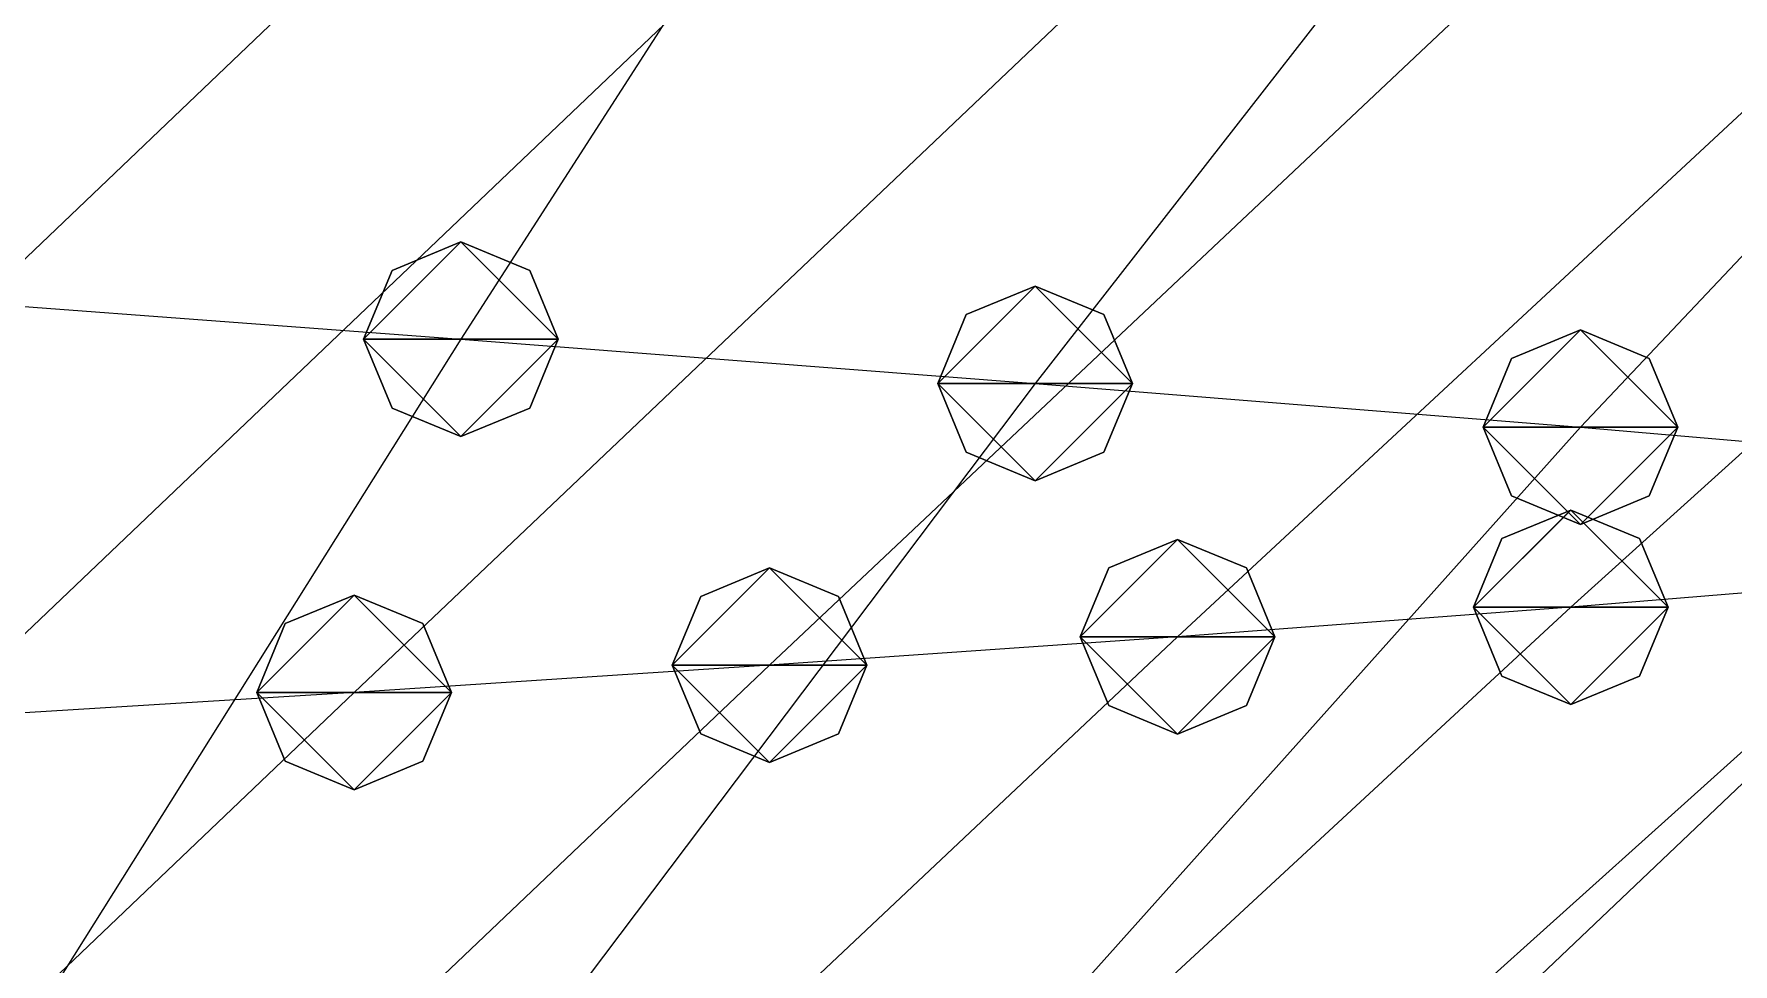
# Model space of a CAD drawing. Header units: metres. Extents: x -59 to 99, y -54 to 55.
# Drawn here: x 56.55 to 74.01, y 33.57 to 43.13 of the extents above; entities that cross this region are included whole.
import ezdxf

# ---------------------------------------------------------------- set-up
doc = ezdxf.new("R2010")
doc.units = ezdxf.units.M

msp = doc.modelspace()

# ---------------------------------------------------------------- linework, layer by layer
for p, q in [((68.15873, 51.21762, -189.20294), (60.93902, 39.989273, -187.93372)), ((75.5874, 50.75109, -182.52483), (66.83826, 39.535625, -181.4418)), ((83.016075, 50.284565, -175.84671), (72.441986, 39.086006, -175.0054)), ((84.61853, 48.32646, -147.81747), (72.342445, 37.234524, -148.49509)), ((80.20024, 47.984783, -142.92648), (68.30258, 36.932037, -144.16034)), ((75.781944, 47.6431, -138.03548), (64.11095, 36.640026, -139.9807)), ((71.36365, 47.30142, -133.14447), (59.841995, 36.359894, -135.9742)), ((66.94535, 46.959736, -128.25346), (55.54724, 36.09524, -132.18954)), ((62.527058, 46.618057, -123.36246), (51.27202, 35.85338, -128.7312)), ((60.93902, 40.989273, -187.93355), (60.23191, 40.69638, -187.9336)), ((60.93902, 40.989273, -187.93355), (60.23191, 40.69638, -187.9336)), ((60.93902, 40.989273, -187.93355), (60.23191, 40.69638, -187.9336)), ((60.93902, 40.989273, -187.93355), (60.23191, 40.69638, -187.9336)), ((61.646126, 40.69638, -187.9336), (60.93902, 40.989273, -187.93355)), ((61.646126, 40.69638, -187.9336), (60.93902, 40.989273, -187.93355)), ((61.646126, 40.69638, -187.9336), (60.93902, 40.989273, -187.93355)), ((61.646126, 40.69638, -187.9336), (60.93902, 40.989273, -187.93355)), ((60.23191, 40.69638, -187.9336), (59.93902, 39.989273, -187.93372)), ((60.23191, 40.69638, -187.9336), (59.93902, 39.989273, -187.93372)), ((60.23191, 40.69638, -187.9336), (59.93902, 39.989273, -187.93372)), ((60.23191, 40.69638, -187.9336), (59.93902, 39.989273, -187.93372)), ((61.93902, 39.989273, -187.93372), (61.646126, 40.69638, -187.9336)), ((61.93902, 39.989273, -187.93372), (61.646126, 40.69638, -187.9336)), ((61.93902, 39.989273, -187.93372), (61.646126, 40.69638, -187.9336)), ((61.93902, 39.989273, -187.93372), (61.646126, 40.69638, -187.9336)), ((66.83826, 40.535625, -181.44164), (66.13115, 40.242733, -181.44168)), ((66.83826, 40.535625, -181.44164), (66.13115, 40.242733, -181.44168)), ((66.83826, 40.535625, -181.44164), (66.13115, 40.242733, -181.44168)), ((66.83826, 40.535625, -181.44164), (66.13115, 40.242733, -181.44168)), ((67.545364, 40.242733, -181.44168), (66.83826, 40.535625, -181.44164)), ((67.545364, 40.242733, -181.44168), (66.83826, 40.535625, -181.44164)), ((67.545364, 40.242733, -181.44168), (66.83826, 40.535625, -181.44164)), ((67.545364, 40.242733, -181.44168), (66.83826, 40.535625, -181.44164)), ((54.86817, 40.44233, -194.41864), (60.93902, 39.989273, -187.93372)), ((66.13115, 40.242733, -181.44168), (65.83826, 39.535625, -181.4418)), ((66.13115, 40.242733, -181.44168), (65.83826, 39.535625, -181.4418)), ((66.13115, 40.242733, -181.44168), (65.83826, 39.535625, -181.4418)), ((66.13115, 40.242733, -181.44168), (65.83826, 39.535625, -181.4418)), ((67.83826, 39.535625, -181.4418), (67.545364, 40.242733, -181.44168)), ((67.83826, 39.535625, -181.4418), (67.545364, 40.242733, -181.44168)), ((67.83826, 39.535625, -181.4418), (67.545364, 40.242733, -181.44168)), ((67.83826, 39.535625, -181.4418), (67.545364, 40.242733, -181.44168)), ((60.93902, 39.989273, -187.93372), (53.890717, 28.761698, -186.67146)), ((59.93902, 39.989273, -187.93372), (60.23191, 39.282166, -187.93384)), ((59.93902, 39.989273, -187.93372), (60.23191, 39.282166, -187.93384)), ((59.93902, 39.989273, -187.93372), (60.23191, 39.282166, -187.93384)), ((59.93902, 39.989273, -187.93372), (60.23191, 39.282166, -187.93384)), ((60.93902, 39.989273, -187.93372), (66.83826, 39.535625, -181.4418)), ((61.646126, 39.282166, -187.93384), (61.93902, 39.989273, -187.93372)), ((61.646126, 39.282166, -187.93384), (61.93902, 39.989273, -187.93372)), ((61.646126, 39.282166, -187.93384), (61.93902, 39.989273, -187.93372)), ((61.646126, 39.282166, -187.93384), (61.93902, 39.989273, -187.93372)), ((72.441986, 40.086006, -175.00523), (71.73488, 39.793114, -175.00528)), ((72.441986, 40.086006, -175.00523), (71.73488, 39.793114, -175.00528)), ((72.441986, 40.086006, -175.00523), (71.73488, 39.793114, -175.00528)), ((72.441986, 40.086006, -175.00523), (71.73488, 39.793114, -175.00528)), ((73.14909, 39.793114, -175.00528), (72.441986, 40.086006, -175.00523)), ((73.14909, 39.793114, -175.00528), (72.441986, 40.086006, -175.00523)), ((73.14909, 39.793114, -175.00528), (72.441986, 40.086006, -175.00523)), ((73.14909, 39.793114, -175.00528), (72.441986, 40.086006, -175.00523)), ((71.73488, 39.793114, -175.00528), (71.441986, 39.086006, -175.0054)), ((71.73488, 39.793114, -175.00528), (71.441986, 39.086006, -175.0054)), ((71.73488, 39.793114, -175.00528), (71.441986, 39.086006, -175.0054)), ((71.73488, 39.793114, -175.00528), (71.441986, 39.086006, -175.0054)), ((73.441986, 39.086006, -175.0054), (73.14909, 39.793114, -175.00528)), ((73.441986, 39.086006, -175.0054), (73.14909, 39.793114, -175.00528)), ((73.441986, 39.086006, -175.0054), (73.14909, 39.793114, -175.00528)), ((73.441986, 39.086006, -175.0054), (73.14909, 39.793114, -175.00528)), ((66.83826, 39.535625, -181.4418), (58.38428, 28.316704, -180.30368)), ((65.83826, 39.535625, -181.4418), (66.13115, 38.828518, -181.44193)), ((65.83826, 39.535625, -181.4418), (66.13115, 38.828518, -181.44193)), ((65.83826, 39.535625, -181.4418), (66.13115, 38.828518, -181.44193)), ((65.83826, 39.535625, -181.4418), (66.13115, 38.828518, -181.44193)), ((66.83826, 39.535625, -181.4418), (72.441986, 39.086006, -175.0054)), ((67.545364, 38.828518, -181.44193), (67.83826, 39.535625, -181.4418)), ((67.545364, 38.828518, -181.44193), (67.83826, 39.535625, -181.4418)), ((67.545364, 38.828518, -181.44193), (67.83826, 39.535625, -181.4418)), ((67.545364, 38.828518, -181.44193), (67.83826, 39.535625, -181.4418)), ((60.23191, 39.282166, -187.93384), (60.93902, 38.989273, -187.93388)), ((60.23191, 39.282166, -187.93384), (60.93902, 38.989273, -187.93388)), ((60.23191, 39.282166, -187.93384), (60.93902, 38.989273, -187.93388)), ((60.23191, 39.282166, -187.93384), (60.93902, 38.989273, -187.93388)), ((60.93902, 38.989273, -187.93388), (61.646126, 39.282166, -187.93384)), ((60.93902, 38.989273, -187.93388), (61.646126, 39.282166, -187.93384)), ((60.93902, 38.989273, -187.93388), (61.646126, 39.282166, -187.93384)), ((60.93902, 38.989273, -187.93388), (61.646126, 39.282166, -187.93384)), ((72.441986, 39.086006, -175.0054), (62.417786, 27.878899, -174.03532)), ((71.441986, 39.086006, -175.0054), (71.73488, 38.3789, -175.00552)), ((71.441986, 39.086006, -175.0054), (71.73488, 38.3789, -175.00552)), ((71.441986, 39.086006, -175.0054), (71.73488, 38.3789, -175.00552)), ((71.441986, 39.086006, -175.0054), (71.73488, 38.3789, -175.00552)), ((72.441986, 39.086006, -175.0054), (77.49536, 38.645485, -168.69847)), ((73.14909, 38.3789, -175.00552), (73.441986, 39.086006, -175.0054)), ((73.14909, 38.3789, -175.00552), (73.441986, 39.086006, -175.0054)), ((73.14909, 38.3789, -175.00552), (73.441986, 39.086006, -175.0054)), ((73.14909, 38.3789, -175.00552), (73.441986, 39.086006, -175.0054)), ((66.13115, 38.828518, -181.44193), (66.83826, 38.535625, -181.44197)), ((66.13115, 38.828518, -181.44193), (66.83826, 38.535625, -181.44197)), ((66.13115, 38.828518, -181.44193), (66.83826, 38.535625, -181.44197)), ((66.13115, 38.828518, -181.44193), (66.83826, 38.535625, -181.44197)), ((66.83826, 38.535625, -181.44197), (67.545364, 38.828518, -181.44193)), ((66.83826, 38.535625, -181.44197), (67.545364, 38.828518, -181.44193)), ((66.83826, 38.535625, -181.44197), (67.545364, 38.828518, -181.44193)), ((66.83826, 38.535625, -181.44197), (67.545364, 38.828518, -181.44193)), ((77.49536, 38.645485, -168.69847), (65.71949, 27.455807, -167.9771)), ((72.342445, 38.234524, -148.49492), (71.63534, 37.94163, -148.49496)), ((72.342445, 38.234524, -148.49492), (71.63534, 37.94163, -148.49496)), ((72.342445, 38.234524, -148.49492), (71.63534, 37.94163, -148.49496)), ((72.342445, 38.234524, -148.49492), (71.63534, 37.94163, -148.49496)), ((71.73488, 38.3789, -175.00552), (72.441986, 38.086006, -175.00557)), ((71.73488, 38.3789, -175.00552), (72.441986, 38.086006, -175.00557)), ((71.73488, 38.3789, -175.00552), (72.441986, 38.086006, -175.00557)), ((71.73488, 38.3789, -175.00552), (72.441986, 38.086006, -175.00557)), ((73.04955, 37.94163, -148.49496), (72.342445, 38.234524, -148.49492)), ((73.04955, 37.94163, -148.49496), (72.342445, 38.234524, -148.49492)), ((73.04955, 37.94163, -148.49496), (72.342445, 38.234524, -148.49492)), ((73.04955, 37.94163, -148.49496), (72.342445, 38.234524, -148.49492)), ((72.441986, 38.086006, -175.00557), (73.14909, 38.3789, -175.00552)), ((72.441986, 38.086006, -175.00557), (73.14909, 38.3789, -175.00552)), ((72.441986, 38.086006, -175.00557), (73.14909, 38.3789, -175.00552)), ((72.441986, 38.086006, -175.00557), (73.14909, 38.3789, -175.00552)), ((68.30258, 37.932037, -144.16017), (67.595474, 37.639145, -144.16022)), ((68.30258, 37.932037, -144.16017), (67.595474, 37.639145, -144.16022)), ((68.30258, 37.932037, -144.16017), (67.595474, 37.639145, -144.16022)), ((68.30258, 37.932037, -144.16017), (67.595474, 37.639145, -144.16022)), ((69.00969, 37.639145, -144.16022), (68.30258, 37.932037, -144.16017)), ((69.00969, 37.639145, -144.16022), (68.30258, 37.932037, -144.16017)), ((69.00969, 37.639145, -144.16022), (68.30258, 37.932037, -144.16017)), ((69.00969, 37.639145, -144.16022), (68.30258, 37.932037, -144.16017)), ((71.63534, 37.94163, -148.49496), (71.342445, 37.234524, -148.49509)), ((71.63534, 37.94163, -148.49496), (71.342445, 37.234524, -148.49509)), ((71.63534, 37.94163, -148.49496), (71.342445, 37.234524, -148.49509)), ((71.63534, 37.94163, -148.49496), (71.342445, 37.234524, -148.49509)), ((73.342445, 37.234524, -148.49509), (73.04955, 37.94163, -148.49496)), ((73.342445, 37.234524, -148.49509), (73.04955, 37.94163, -148.49496)), ((73.342445, 37.234524, -148.49509), (73.04955, 37.94163, -148.49496)), ((73.342445, 37.234524, -148.49509), (73.04955, 37.94163, -148.49496)), ((64.11095, 37.640026, -139.98053), (63.40384, 37.347134, -139.98058)), ((64.11095, 37.640026, -139.98053), (63.40384, 37.347134, -139.98058)), ((64.11095, 37.640026, -139.98053), (63.40384, 37.347134, -139.98058)), ((64.11095, 37.640026, -139.98053), (63.40384, 37.347134, -139.98058)), ((76.10262, 37.54802, -152.98965), (63.707832, 26.414846, -153.08075)), ((64.818054, 37.347134, -139.98058), (64.11095, 37.640026, -139.98053)), ((64.818054, 37.347134, -139.98058), (64.11095, 37.640026, -139.98053)), ((64.818054, 37.347134, -139.98058), (64.11095, 37.640026, -139.98053)), ((64.818054, 37.347134, -139.98058), (64.11095, 37.640026, -139.98053)), ((67.595474, 37.639145, -144.16022), (67.30258, 36.932037, -144.16034)), ((67.595474, 37.639145, -144.16022), (67.30258, 36.932037, -144.16034)), ((67.595474, 37.639145, -144.16022), (67.30258, 36.932037, -144.16034)), ((67.595474, 37.639145, -144.16022), (67.30258, 36.932037, -144.16034)), ((69.30258, 36.932037, -144.16034), (69.00969, 37.639145, -144.16022)), ((69.30258, 36.932037, -144.16034), (69.00969, 37.639145, -144.16022)), ((69.30258, 36.932037, -144.16034), (69.00969, 37.639145, -144.16022)), ((69.30258, 36.932037, -144.16034), (69.00969, 37.639145, -144.16022)), ((76.10262, 37.54802, -152.98965), (72.342445, 37.234524, -148.49509)), ((59.841995, 37.359894, -135.97403), (59.134888, 37.067, -135.97408)), ((59.841995, 37.359894, -135.97403), (59.134888, 37.067, -135.97408)), ((59.841995, 37.359894, -135.97403), (59.134888, 37.067, -135.97408)), ((59.841995, 37.359894, -135.97403), (59.134888, 37.067, -135.97408)), ((60.549103, 37.067, -135.97408), (59.841995, 37.359894, -135.97403)), ((60.549103, 37.067, -135.97408), (59.841995, 37.359894, -135.97403)), ((60.549103, 37.067, -135.97408), (59.841995, 37.359894, -135.97403)), ((60.549103, 37.067, -135.97408), (59.841995, 37.359894, -135.97403)), ((72.342445, 37.234524, -148.49509), (60.346092, 26.131514, -149.0149)), ((63.40384, 37.347134, -139.98058), (63.110947, 36.640026, -139.9807)), ((63.40384, 37.347134, -139.98058), (63.110947, 36.640026, -139.9807)), ((63.40384, 37.347134, -139.98058), (63.110947, 36.640026, -139.9807)), ((63.40384, 37.347134, -139.98058), (63.110947, 36.640026, -139.9807)), ((65.11095, 36.640026, -139.9807), (64.818054, 37.347134, -139.98058)), ((65.11095, 36.640026, -139.9807), (64.818054, 37.347134, -139.98058)), ((65.11095, 36.640026, -139.9807), (64.818054, 37.347134, -139.98058)), ((65.11095, 36.640026, -139.9807), (64.818054, 37.347134, -139.98058)), ((72.342445, 37.234524, -148.49509), (68.30258, 36.932037, -144.16034)), ((71.342445, 37.234524, -148.49509), (71.63534, 36.527416, -148.49521)), ((71.342445, 37.234524, -148.49509), (71.63534, 36.527416, -148.49521)), ((71.342445, 37.234524, -148.49509), (71.63534, 36.527416, -148.49521)), ((71.342445, 37.234524, -148.49509), (71.63534, 36.527416, -148.49521)), ((73.04955, 36.527416, -148.49521), (73.342445, 37.234524, -148.49509)), ((73.04955, 36.527416, -148.49521), (73.342445, 37.234524, -148.49509)), ((73.04955, 36.527416, -148.49521), (73.342445, 37.234524, -148.49509)), ((73.04955, 36.527416, -148.49521), (73.342445, 37.234524, -148.49509)), ((59.134888, 37.067, -135.97408), (58.841995, 36.359894, -135.9742)), ((59.134888, 37.067, -135.97408), (58.841995, 36.359894, -135.9742)), ((59.134888, 37.067, -135.97408), (58.841995, 36.359894, -135.9742)), ((59.134888, 37.067, -135.97408), (58.841995, 36.359894, -135.9742)), ((60.841995, 36.359894, -135.9742), (60.549103, 37.067, -135.97408)), ((60.841995, 36.359894, -135.9742), (60.549103, 37.067, -135.97408)), ((60.841995, 36.359894, -135.9742), (60.549103, 37.067, -135.97408)), ((60.841995, 36.359894, -135.9742), (60.549103, 37.067, -135.97408)), ((68.30258, 36.932037, -144.16034), (56.55719, 25.868269, -145.24124)), ((68.30258, 36.932037, -144.16034), (64.11095, 36.640026, -139.9807)), ((67.30258, 36.932037, -144.16034), (67.595474, 36.22493, -144.16046)), ((67.30258, 36.932037, -144.16034), (67.595474, 36.22493, -144.16046)), ((67.30258, 36.932037, -144.16034), (67.595474, 36.22493, -144.16046)), ((67.30258, 36.932037, -144.16034), (67.595474, 36.22493, -144.16046)), ((69.00969, 36.22493, -144.16046), (69.30258, 36.932037, -144.16034)), ((69.00969, 36.22493, -144.16046), (69.30258, 36.932037, -144.16034)), ((69.00969, 36.22493, -144.16046), (69.30258, 36.932037, -144.16034)), ((69.00969, 36.22493, -144.16046), (69.30258, 36.932037, -144.16034)), ((64.11095, 36.640026, -139.9807), (52.518143, 25.62446, -141.75497)), ((64.11095, 36.640026, -139.9807), (59.841995, 36.359894, -135.9742)), ((63.110947, 36.640026, -139.9807), (63.40384, 35.93292, -139.98082)), ((63.110947, 36.640026, -139.9807), (63.40384, 35.93292, -139.98082)), ((63.110947, 36.640026, -139.9807), (63.40384, 35.93292, -139.98082)), ((63.110947, 36.640026, -139.9807), (63.40384, 35.93292, -139.98082)), ((64.818054, 35.93292, -139.98082), (65.11095, 36.640026, -139.9807)), ((64.818054, 35.93292, -139.98082), (65.11095, 36.640026, -139.9807)), ((64.818054, 35.93292, -139.98082), (65.11095, 36.640026, -139.9807)), ((64.818054, 35.93292, -139.98082), (65.11095, 36.640026, -139.9807)), ((71.63534, 36.527416, -148.49521), (72.342445, 36.234524, -148.49525)), ((71.63534, 36.527416, -148.49521), (72.342445, 36.234524, -148.49525)), ((71.63534, 36.527416, -148.49521), (72.342445, 36.234524, -148.49525)), ((71.63534, 36.527416, -148.49521), (72.342445, 36.234524, -148.49525)), ((72.342445, 36.234524, -148.49525), (73.04955, 36.527416, -148.49521)), ((72.342445, 36.234524, -148.49525), (73.04955, 36.527416, -148.49521)), ((72.342445, 36.234524, -148.49525), (73.04955, 36.527416, -148.49521)), ((72.342445, 36.234524, -148.49525), (73.04955, 36.527416, -148.49521)), ((59.841995, 36.359894, -135.9742), (48.347275, 25.402348, -138.58437)), ((59.841995, 36.359894, -135.9742), (55.54724, 36.09524, -132.18954)), ((58.841995, 36.359894, -135.9742), (59.134888, 35.652786, -135.97432)), ((58.841995, 36.359894, -135.9742), (59.134888, 35.652786, -135.97432)), ((58.841995, 36.359894, -135.9742), (59.134888, 35.652786, -135.97432)), ((58.841995, 36.359894, -135.9742), (59.134888, 35.652786, -135.97432)), ((60.549103, 35.652786, -135.97432), (60.841995, 36.359894, -135.9742)), ((60.549103, 35.652786, -135.97432), (60.841995, 36.359894, -135.9742)), ((60.549103, 35.652786, -135.97432), (60.841995, 36.359894, -135.9742)), ((60.549103, 35.652786, -135.97432), (60.841995, 36.359894, -135.9742)), ((67.595474, 36.22493, -144.16046), (68.30258, 35.932037, -144.1605)), ((67.595474, 36.22493, -144.16046), (68.30258, 35.932037, -144.1605)), ((67.595474, 36.22493, -144.16046), (68.30258, 35.932037, -144.1605)), ((67.595474, 36.22493, -144.16046), (68.30258, 35.932037, -144.1605)), ((68.30258, 35.932037, -144.1605), (69.00969, 36.22493, -144.16046)), ((68.30258, 35.932037, -144.1605), (69.00969, 36.22493, -144.16046)), ((68.30258, 35.932037, -144.1605), (69.00969, 36.22493, -144.16046)), ((68.30258, 35.932037, -144.1605), (69.00969, 36.22493, -144.16046)), ((63.40384, 35.93292, -139.98082), (64.11095, 35.640026, -139.98087)), ((63.40384, 35.93292, -139.98082), (64.11095, 35.640026, -139.98087)), ((63.40384, 35.93292, -139.98082), (64.11095, 35.640026, -139.98087)), ((63.40384, 35.93292, -139.98082), (64.11095, 35.640026, -139.98087)), ((64.11095, 35.640026, -139.98087), (64.818054, 35.93292, -139.98082)), ((64.11095, 35.640026, -139.98087), (64.818054, 35.93292, -139.98082)), ((64.11095, 35.640026, -139.98087), (64.818054, 35.93292, -139.98082)), ((64.11095, 35.640026, -139.98087), (64.818054, 35.93292, -139.98082)), ((59.134888, 35.652786, -135.97432), (59.841995, 35.359894, -135.97437)), ((59.134888, 35.652786, -135.97432), (59.841995, 35.359894, -135.97437)), ((59.134888, 35.652786, -135.97432), (59.841995, 35.359894, -135.97437)), ((59.134888, 35.652786, -135.97432), (59.841995, 35.359894, -135.97437)), ((59.841995, 35.359894, -135.97437), (60.549103, 35.652786, -135.97432)), ((59.841995, 35.359894, -135.97437), (60.549103, 35.652786, -135.97432)), ((59.841995, 35.359894, -135.97437), (60.549103, 35.652786, -135.97432)), ((59.841995, 35.359894, -135.97437), (60.549103, 35.652786, -135.97432))]:
    msp.add_line(p, q)
for points in [[(59.93902, 39.989273, -187.93372), (60.23191, 40.69638, -187.9336), (60.93902, 40.989273, -187.93355), (60.939117, 40.989372, -187.93344)], [(59.93902, 39.989273, -187.93372), (60.23191, 40.69638, -187.9336), (60.93902, 40.989273, -187.93355), (60.939117, 40.989372, -187.93344)], [(59.93902, 39.989273, -187.93372), (60.23191, 40.69638, -187.9336), (60.93902, 40.989273, -187.93355), (60.939117, 40.989372, -187.93344)], [(59.93902, 39.989273, -187.93372), (60.23191, 40.69638, -187.9336), (60.93902, 40.989273, -187.93355), (60.939117, 40.989372, -187.93344)], [(59.93902, 39.989273, -187.93372), (60.93902, 40.989273, -187.93355), (61.93902, 39.989273, -187.93372), (61.939117, 39.989372, -187.93361)], [(59.93902, 39.989273, -187.93372), (60.93902, 40.989273, -187.93355), (61.93902, 39.989273, -187.93372), (61.939117, 39.989372, -187.93361)], [(59.93902, 39.989273, -187.93372), (60.93902, 40.989273, -187.93355), (61.93902, 39.989273, -187.93372), (61.939117, 39.989372, -187.93361)], [(59.93902, 39.989273, -187.93372), (60.93902, 40.989273, -187.93355), (61.93902, 39.989273, -187.93372), (61.939117, 39.989372, -187.93361)], [(60.93902, 40.989273, -187.93355), (61.646126, 40.69638, -187.9336), (61.93902, 39.989273, -187.93372), (61.939117, 39.989372, -187.93361)], [(60.93902, 40.989273, -187.93355), (61.646126, 40.69638, -187.9336), (61.93902, 39.989273, -187.93372), (61.939117, 39.989372, -187.93361)], [(60.93902, 40.989273, -187.93355), (61.646126, 40.69638, -187.9336), (61.93902, 39.989273, -187.93372), (61.939117, 39.989372, -187.93361)], [(60.93902, 40.989273, -187.93355), (61.646126, 40.69638, -187.9336), (61.93902, 39.989273, -187.93372), (61.939117, 39.989372, -187.93361)], [(65.83826, 39.535625, -181.4418), (66.13115, 40.242733, -181.44168), (66.83826, 40.535625, -181.44164), (66.838356, 40.535725, -181.44153)], [(65.83826, 39.535625, -181.4418), (66.13115, 40.242733, -181.44168), (66.83826, 40.535625, -181.44164), (66.838356, 40.535725, -181.44153)], [(65.83826, 39.535625, -181.4418), (66.13115, 40.242733, -181.44168), (66.83826, 40.535625, -181.44164), (66.838356, 40.535725, -181.44153)], [(65.83826, 39.535625, -181.4418), (66.13115, 40.242733, -181.44168), (66.83826, 40.535625, -181.44164), (66.838356, 40.535725, -181.44153)], [(65.83826, 39.535625, -181.4418), (66.83826, 40.535625, -181.44164), (67.83826, 39.535625, -181.4418), (67.838356, 39.535725, -181.4417)], [(65.83826, 39.535625, -181.4418), (66.83826, 40.535625, -181.44164), (67.83826, 39.535625, -181.4418), (67.838356, 39.535725, -181.4417)], [(65.83826, 39.535625, -181.4418), (66.83826, 40.535625, -181.44164), (67.83826, 39.535625, -181.4418), (67.838356, 39.535725, -181.4417)], [(65.83826, 39.535625, -181.4418), (66.83826, 40.535625, -181.44164), (67.83826, 39.535625, -181.4418), (67.838356, 39.535725, -181.4417)], [(66.83826, 40.535625, -181.44164), (67.545364, 40.242733, -181.44168), (67.83826, 39.535625, -181.4418), (67.838356, 39.535725, -181.4417)], [(66.83826, 40.535625, -181.44164), (67.545364, 40.242733, -181.44168), (67.83826, 39.535625, -181.4418), (67.838356, 39.535725, -181.4417)], [(66.83826, 40.535625, -181.44164), (67.545364, 40.242733, -181.44168), (67.83826, 39.535625, -181.4418), (67.838356, 39.535725, -181.4417)], [(66.83826, 40.535625, -181.44164), (67.545364, 40.242733, -181.44168), (67.83826, 39.535625, -181.4418), (67.838356, 39.535725, -181.4417)], [(60.93902, 38.989273, -187.93388), (60.23191, 39.282166, -187.93384), (59.93902, 39.989273, -187.93372), (59.939117, 39.989372, -187.93361)], [(61.93902, 39.989273, -187.93372), (60.93902, 38.989273, -187.93388), (59.93902, 39.989273, -187.93372), (59.939117, 39.989372, -187.93361)], [(60.93902, 38.989273, -187.93388), (60.23191, 39.282166, -187.93384), (59.93902, 39.989273, -187.93372), (59.939117, 39.989372, -187.93361)], [(61.93902, 39.989273, -187.93372), (60.93902, 38.989273, -187.93388), (59.93902, 39.989273, -187.93372), (59.939117, 39.989372, -187.93361)], [(60.93902, 38.989273, -187.93388), (60.23191, 39.282166, -187.93384), (59.93902, 39.989273, -187.93372), (59.939117, 39.989372, -187.93361)], [(61.93902, 39.989273, -187.93372), (60.93902, 38.989273, -187.93388), (59.93902, 39.989273, -187.93372), (59.939117, 39.989372, -187.93361)], [(60.93902, 38.989273, -187.93388), (60.23191, 39.282166, -187.93384), (59.93902, 39.989273, -187.93372), (59.939117, 39.989372, -187.93361)], [(61.93902, 39.989273, -187.93372), (60.93902, 38.989273, -187.93388), (59.93902, 39.989273, -187.93372), (59.939117, 39.989372, -187.93361)], [(61.93902, 39.989273, -187.93372), (61.646126, 39.282166, -187.93384), (60.93902, 38.989273, -187.93388), (60.939117, 38.989372, -187.93378)], [(61.93902, 39.989273, -187.93372), (61.646126, 39.282166, -187.93384), (60.93902, 38.989273, -187.93388), (60.939117, 38.989372, -187.93378)], [(61.93902, 39.989273, -187.93372), (61.646126, 39.282166, -187.93384), (60.93902, 38.989273, -187.93388), (60.939117, 38.989372, -187.93378)], [(61.93902, 39.989273, -187.93372), (61.646126, 39.282166, -187.93384), (60.93902, 38.989273, -187.93388), (60.939117, 38.989372, -187.93378)], [(71.441986, 39.086006, -175.0054), (71.73488, 39.793114, -175.00528), (72.441986, 40.086006, -175.00523), (72.442085, 40.086105, -175.00513)], [(71.441986, 39.086006, -175.0054), (71.73488, 39.793114, -175.00528), (72.441986, 40.086006, -175.00523), (72.442085, 40.086105, -175.00513)], [(71.441986, 39.086006, -175.0054), (71.73488, 39.793114, -175.00528), (72.441986, 40.086006, -175.00523), (72.442085, 40.086105, -175.00513)], [(71.441986, 39.086006, -175.0054), (71.73488, 39.793114, -175.00528), (72.441986, 40.086006, -175.00523), (72.442085, 40.086105, -175.00513)], [(71.441986, 39.086006, -175.0054), (72.441986, 40.086006, -175.00523), (73.441986, 39.086006, -175.0054), (73.442085, 39.086105, -175.0053)], [(71.441986, 39.086006, -175.0054), (72.441986, 40.086006, -175.00523), (73.441986, 39.086006, -175.0054), (73.442085, 39.086105, -175.0053)], [(71.441986, 39.086006, -175.0054), (72.441986, 40.086006, -175.00523), (73.441986, 39.086006, -175.0054), (73.442085, 39.086105, -175.0053)], [(71.441986, 39.086006, -175.0054), (72.441986, 40.086006, -175.00523), (73.441986, 39.086006, -175.0054), (73.442085, 39.086105, -175.0053)], [(72.441986, 40.086006, -175.00523), (73.14909, 39.793114, -175.00528), (73.441986, 39.086006, -175.0054), (73.442085, 39.086105, -175.0053)], [(72.441986, 40.086006, -175.00523), (73.14909, 39.793114, -175.00528), (73.441986, 39.086006, -175.0054), (73.442085, 39.086105, -175.0053)], [(72.441986, 40.086006, -175.00523), (73.14909, 39.793114, -175.00528), (73.441986, 39.086006, -175.0054), (73.442085, 39.086105, -175.0053)], [(72.441986, 40.086006, -175.00523), (73.14909, 39.793114, -175.00528), (73.441986, 39.086006, -175.0054), (73.442085, 39.086105, -175.0053)], [(66.83826, 38.535625, -181.44197), (66.13115, 38.828518, -181.44193), (65.83826, 39.535625, -181.4418), (65.838356, 39.535725, -181.4417)], [(67.83826, 39.535625, -181.4418), (66.83826, 38.535625, -181.44197), (65.83826, 39.535625, -181.4418), (65.838356, 39.535725, -181.4417)], [(66.83826, 38.535625, -181.44197), (66.13115, 38.828518, -181.44193), (65.83826, 39.535625, -181.4418), (65.838356, 39.535725, -181.4417)], [(67.83826, 39.535625, -181.4418), (66.83826, 38.535625, -181.44197), (65.83826, 39.535625, -181.4418), (65.838356, 39.535725, -181.4417)], [(66.83826, 38.535625, -181.44197), (66.13115, 38.828518, -181.44193), (65.83826, 39.535625, -181.4418), (65.838356, 39.535725, -181.4417)], [(67.83826, 39.535625, -181.4418), (66.83826, 38.535625, -181.44197), (65.83826, 39.535625, -181.4418), (65.838356, 39.535725, -181.4417)], [(66.83826, 38.535625, -181.44197), (66.13115, 38.828518, -181.44193), (65.83826, 39.535625, -181.4418), (65.838356, 39.535725, -181.4417)], [(67.83826, 39.535625, -181.4418), (66.83826, 38.535625, -181.44197), (65.83826, 39.535625, -181.4418), (65.838356, 39.535725, -181.4417)], [(67.83826, 39.535625, -181.4418), (67.545364, 38.828518, -181.44193), (66.83826, 38.535625, -181.44197), (66.838356, 38.535725, -181.44186)], [(67.83826, 39.535625, -181.4418), (67.545364, 38.828518, -181.44193), (66.83826, 38.535625, -181.44197), (66.838356, 38.535725, -181.44186)], [(67.83826, 39.535625, -181.4418), (67.545364, 38.828518, -181.44193), (66.83826, 38.535625, -181.44197), (66.838356, 38.535725, -181.44186)], [(67.83826, 39.535625, -181.4418), (67.545364, 38.828518, -181.44193), (66.83826, 38.535625, -181.44197), (66.838356, 38.535725, -181.44186)], [(72.441986, 38.086006, -175.00557), (71.73488, 38.3789, -175.00552), (71.441986, 39.086006, -175.0054), (71.442085, 39.086105, -175.0053)], [(73.441986, 39.086006, -175.0054), (72.441986, 38.086006, -175.00557), (71.441986, 39.086006, -175.0054), (71.442085, 39.086105, -175.0053)], [(72.441986, 38.086006, -175.00557), (71.73488, 38.3789, -175.00552), (71.441986, 39.086006, -175.0054), (71.442085, 39.086105, -175.0053)], [(73.441986, 39.086006, -175.0054), (72.441986, 38.086006, -175.00557), (71.441986, 39.086006, -175.0054), (71.442085, 39.086105, -175.0053)], [(72.441986, 38.086006, -175.00557), (71.73488, 38.3789, -175.00552), (71.441986, 39.086006, -175.0054), (71.442085, 39.086105, -175.0053)], [(73.441986, 39.086006, -175.0054), (72.441986, 38.086006, -175.00557), (71.441986, 39.086006, -175.0054), (71.442085, 39.086105, -175.0053)], [(72.441986, 38.086006, -175.00557), (71.73488, 38.3789, -175.00552), (71.441986, 39.086006, -175.0054), (71.442085, 39.086105, -175.0053)], [(73.441986, 39.086006, -175.0054), (72.441986, 38.086006, -175.00557), (71.441986, 39.086006, -175.0054), (71.442085, 39.086105, -175.0053)], [(73.441986, 39.086006, -175.0054), (73.14909, 38.3789, -175.00552), (72.441986, 38.086006, -175.00557), (72.442085, 38.086105, -175.00546)], [(73.441986, 39.086006, -175.0054), (73.14909, 38.3789, -175.00552), (72.441986, 38.086006, -175.00557), (72.442085, 38.086105, -175.00546)], [(73.441986, 39.086006, -175.0054), (73.14909, 38.3789, -175.00552), (72.441986, 38.086006, -175.00557), (72.442085, 38.086105, -175.00546)], [(73.441986, 39.086006, -175.0054), (73.14909, 38.3789, -175.00552), (72.441986, 38.086006, -175.00557), (72.442085, 38.086105, -175.00546)], [(71.342445, 37.234524, -148.49509), (71.63534, 37.94163, -148.49496), (72.342445, 38.234524, -148.49492), (72.342545, 38.234623, -148.49481)], [(71.342445, 37.234524, -148.49509), (71.63534, 37.94163, -148.49496), (72.342445, 38.234524, -148.49492), (72.342545, 38.234623, -148.49481)], [(71.342445, 37.234524, -148.49509), (71.63534, 37.94163, -148.49496), (72.342445, 38.234524, -148.49492), (72.342545, 38.234623, -148.49481)], [(71.342445, 37.234524, -148.49509), (71.63534, 37.94163, -148.49496), (72.342445, 38.234524, -148.49492), (72.342545, 38.234623, -148.49481)], [(71.342445, 37.234524, -148.49509), (72.342445, 38.234524, -148.49492), (73.342445, 37.234524, -148.49509), (73.342545, 37.234623, -148.49498)], [(71.342445, 37.234524, -148.49509), (72.342445, 38.234524, -148.49492), (73.342445, 37.234524, -148.49509), (73.342545, 37.234623, -148.49498)], [(71.342445, 37.234524, -148.49509), (72.342445, 38.234524, -148.49492), (73.342445, 37.234524, -148.49509), (73.342545, 37.234623, -148.49498)], [(71.342445, 37.234524, -148.49509), (72.342445, 38.234524, -148.49492), (73.342445, 37.234524, -148.49509), (73.342545, 37.234623, -148.49498)], [(72.342445, 38.234524, -148.49492), (73.04955, 37.94163, -148.49496), (73.342445, 37.234524, -148.49509), (73.342545, 37.234623, -148.49498)], [(72.342445, 38.234524, -148.49492), (73.04955, 37.94163, -148.49496), (73.342445, 37.234524, -148.49509), (73.342545, 37.234623, -148.49498)], [(72.342445, 38.234524, -148.49492), (73.04955, 37.94163, -148.49496), (73.342445, 37.234524, -148.49509), (73.342545, 37.234623, -148.49498)], [(72.342445, 38.234524, -148.49492), (73.04955, 37.94163, -148.49496), (73.342445, 37.234524, -148.49509), (73.342545, 37.234623, -148.49498)], [(67.30258, 36.932037, -144.16034), (67.595474, 37.639145, -144.16022), (68.30258, 37.932037, -144.16017), (68.30268, 37.932137, -144.16006)], [(67.30258, 36.932037, -144.16034), (67.595474, 37.639145, -144.16022), (68.30258, 37.932037, -144.16017), (68.30268, 37.932137, -144.16006)], [(67.30258, 36.932037, -144.16034), (67.595474, 37.639145, -144.16022), (68.30258, 37.932037, -144.16017), (68.30268, 37.932137, -144.16006)], [(67.30258, 36.932037, -144.16034), (67.595474, 37.639145, -144.16022), (68.30258, 37.932037, -144.16017), (68.30268, 37.932137, -144.16006)], [(67.30258, 36.932037, -144.16034), (68.30258, 37.932037, -144.16017), (69.30258, 36.932037, -144.16034), (69.30268, 36.932137, -144.16023)], [(67.30258, 36.932037, -144.16034), (68.30258, 37.932037, -144.16017), (69.30258, 36.932037, -144.16034), (69.30268, 36.932137, -144.16023)], [(67.30258, 36.932037, -144.16034), (68.30258, 37.932037, -144.16017), (69.30258, 36.932037, -144.16034), (69.30268, 36.932137, -144.16023)], [(67.30258, 36.932037, -144.16034), (68.30258, 37.932037, -144.16017), (69.30258, 36.932037, -144.16034), (69.30268, 36.932137, -144.16023)], [(68.30258, 37.932037, -144.16017), (69.00969, 37.639145, -144.16022), (69.30258, 36.932037, -144.16034), (69.30268, 36.932137, -144.16023)], [(68.30258, 37.932037, -144.16017), (69.00969, 37.639145, -144.16022), (69.30258, 36.932037, -144.16034), (69.30268, 36.932137, -144.16023)], [(68.30258, 37.932037, -144.16017), (69.00969, 37.639145, -144.16022), (69.30258, 36.932037, -144.16034), (69.30268, 36.932137, -144.16023)], [(68.30258, 37.932037, -144.16017), (69.00969, 37.639145, -144.16022), (69.30258, 36.932037, -144.16034), (69.30268, 36.932137, -144.16023)], [(63.110947, 36.640026, -139.9807), (63.40384, 37.347134, -139.98058), (64.11095, 37.640026, -139.98053), (64.111046, 37.640125, -139.98042)], [(63.110947, 36.640026, -139.9807), (63.40384, 37.347134, -139.98058), (64.11095, 37.640026, -139.98053), (64.111046, 37.640125, -139.98042)], [(63.110947, 36.640026, -139.9807), (63.40384, 37.347134, -139.98058), (64.11095, 37.640026, -139.98053), (64.111046, 37.640125, -139.98042)], [(63.110947, 36.640026, -139.9807), (63.40384, 37.347134, -139.98058), (64.11095, 37.640026, -139.98053), (64.111046, 37.640125, -139.98042)], [(63.110947, 36.640026, -139.9807), (64.11095, 37.640026, -139.98053), (65.11095, 36.640026, -139.9807), (65.111046, 36.640125, -139.98059)], [(63.110947, 36.640026, -139.9807), (64.11095, 37.640026, -139.98053), (65.11095, 36.640026, -139.9807), (65.111046, 36.640125, -139.98059)], [(63.110947, 36.640026, -139.9807), (64.11095, 37.640026, -139.98053), (65.11095, 36.640026, -139.9807), (65.111046, 36.640125, -139.98059)], [(63.110947, 36.640026, -139.9807), (64.11095, 37.640026, -139.98053), (65.11095, 36.640026, -139.9807), (65.111046, 36.640125, -139.98059)], [(64.11095, 37.640026, -139.98053), (64.818054, 37.347134, -139.98058), (65.11095, 36.640026, -139.9807), (65.111046, 36.640125, -139.98059)], [(64.11095, 37.640026, -139.98053), (64.818054, 37.347134, -139.98058), (65.11095, 36.640026, -139.9807), (65.111046, 36.640125, -139.98059)], [(64.11095, 37.640026, -139.98053), (64.818054, 37.347134, -139.98058), (65.11095, 36.640026, -139.9807), (65.111046, 36.640125, -139.98059)], [(64.11095, 37.640026, -139.98053), (64.818054, 37.347134, -139.98058), (65.11095, 36.640026, -139.9807), (65.111046, 36.640125, -139.98059)], [(58.841995, 36.359894, -135.9742), (59.134888, 37.067, -135.97408), (59.841995, 37.359894, -135.97403), (59.842094, 37.359993, -135.97392)], [(58.841995, 36.359894, -135.9742), (59.134888, 37.067, -135.97408), (59.841995, 37.359894, -135.97403), (59.842094, 37.359993, -135.97392)], [(58.841995, 36.359894, -135.9742), (59.134888, 37.067, -135.97408), (59.841995, 37.359894, -135.97403), (59.842094, 37.359993, -135.97392)], [(58.841995, 36.359894, -135.9742), (59.134888, 37.067, -135.97408), (59.841995, 37.359894, -135.97403), (59.842094, 37.359993, -135.97392)], [(58.841995, 36.359894, -135.9742), (59.841995, 37.359894, -135.97403), (60.841995, 36.359894, -135.9742), (60.842094, 36.359993, -135.97409)], [(58.841995, 36.359894, -135.9742), (59.841995, 37.359894, -135.97403), (60.841995, 36.359894, -135.9742), (60.842094, 36.359993, -135.97409)], [(58.841995, 36.359894, -135.9742), (59.841995, 37.359894, -135.97403), (60.841995, 36.359894, -135.9742), (60.842094, 36.359993, -135.97409)], [(58.841995, 36.359894, -135.9742), (59.841995, 37.359894, -135.97403), (60.841995, 36.359894, -135.9742), (60.842094, 36.359993, -135.97409)], [(59.841995, 37.359894, -135.97403), (60.549103, 37.067, -135.97408), (60.841995, 36.359894, -135.9742), (60.842094, 36.359993, -135.97409)], [(59.841995, 37.359894, -135.97403), (60.549103, 37.067, -135.97408), (60.841995, 36.359894, -135.9742), (60.842094, 36.359993, -135.97409)], [(59.841995, 37.359894, -135.97403), (60.549103, 37.067, -135.97408), (60.841995, 36.359894, -135.9742), (60.842094, 36.359993, -135.97409)], [(59.841995, 37.359894, -135.97403), (60.549103, 37.067, -135.97408), (60.841995, 36.359894, -135.9742), (60.842094, 36.359993, -135.97409)], [(72.342445, 36.234524, -148.49525), (71.63534, 36.527416, -148.49521), (71.342445, 37.234524, -148.49509), (71.342545, 37.234623, -148.49498)], [(73.342445, 37.234524, -148.49509), (72.342445, 36.234524, -148.49525), (71.342445, 37.234524, -148.49509), (71.342545, 37.234623, -148.49498)], [(72.342445, 36.234524, -148.49525), (71.63534, 36.527416, -148.49521), (71.342445, 37.234524, -148.49509), (71.342545, 37.234623, -148.49498)], [(73.342445, 37.234524, -148.49509), (72.342445, 36.234524, -148.49525), (71.342445, 37.234524, -148.49509), (71.342545, 37.234623, -148.49498)], [(72.342445, 36.234524, -148.49525), (71.63534, 36.527416, -148.49521), (71.342445, 37.234524, -148.49509), (71.342545, 37.234623, -148.49498)], [(73.342445, 37.234524, -148.49509), (72.342445, 36.234524, -148.49525), (71.342445, 37.234524, -148.49509), (71.342545, 37.234623, -148.49498)], [(72.342445, 36.234524, -148.49525), (71.63534, 36.527416, -148.49521), (71.342445, 37.234524, -148.49509), (71.342545, 37.234623, -148.49498)], [(73.342445, 37.234524, -148.49509), (72.342445, 36.234524, -148.49525), (71.342445, 37.234524, -148.49509), (71.342545, 37.234623, -148.49498)], [(73.342445, 37.234524, -148.49509), (73.04955, 36.527416, -148.49521), (72.342445, 36.234524, -148.49525), (72.342545, 36.234623, -148.49515)], [(73.342445, 37.234524, -148.49509), (73.04955, 36.527416, -148.49521), (72.342445, 36.234524, -148.49525), (72.342545, 36.234623, -148.49515)], [(73.342445, 37.234524, -148.49509), (73.04955, 36.527416, -148.49521), (72.342445, 36.234524, -148.49525), (72.342545, 36.234623, -148.49515)], [(73.342445, 37.234524, -148.49509), (73.04955, 36.527416, -148.49521), (72.342445, 36.234524, -148.49525), (72.342545, 36.234623, -148.49515)], [(68.30258, 35.932037, -144.1605), (67.595474, 36.22493, -144.16046), (67.30258, 36.932037, -144.16034), (67.30268, 36.932137, -144.16023)], [(69.30258, 36.932037, -144.16034), (68.30258, 35.932037, -144.1605), (67.30258, 36.932037, -144.16034), (67.30268, 36.932137, -144.16023)], [(68.30258, 35.932037, -144.1605), (67.595474, 36.22493, -144.16046), (67.30258, 36.932037, -144.16034), (67.30268, 36.932137, -144.16023)], [(69.30258, 36.932037, -144.16034), (68.30258, 35.932037, -144.1605), (67.30258, 36.932037, -144.16034), (67.30268, 36.932137, -144.16023)], [(68.30258, 35.932037, -144.1605), (67.595474, 36.22493, -144.16046), (67.30258, 36.932037, -144.16034), (67.30268, 36.932137, -144.16023)], [(69.30258, 36.932037, -144.16034), (68.30258, 35.932037, -144.1605), (67.30258, 36.932037, -144.16034), (67.30268, 36.932137, -144.16023)], [(68.30258, 35.932037, -144.1605), (67.595474, 36.22493, -144.16046), (67.30258, 36.932037, -144.16034), (67.30268, 36.932137, -144.16023)], [(69.30258, 36.932037, -144.16034), (68.30258, 35.932037, -144.1605), (67.30258, 36.932037, -144.16034), (67.30268, 36.932137, -144.16023)], [(69.30258, 36.932037, -144.16034), (69.00969, 36.22493, -144.16046), (68.30258, 35.932037, -144.1605), (68.30268, 35.932137, -144.1604)], [(69.30258, 36.932037, -144.16034), (69.00969, 36.22493, -144.16046), (68.30258, 35.932037, -144.1605), (68.30268, 35.932137, -144.1604)], [(69.30258, 36.932037, -144.16034), (69.00969, 36.22493, -144.16046), (68.30258, 35.932037, -144.1605), (68.30268, 35.932137, -144.1604)], [(69.30258, 36.932037, -144.16034), (69.00969, 36.22493, -144.16046), (68.30258, 35.932037, -144.1605), (68.30268, 35.932137, -144.1604)], [(64.11095, 35.640026, -139.98087), (63.40384, 35.93292, -139.98082), (63.110947, 36.640026, -139.9807), (63.111046, 36.640125, -139.98059)], [(65.11095, 36.640026, -139.9807), (64.11095, 35.640026, -139.98087), (63.110947, 36.640026, -139.9807), (63.111046, 36.640125, -139.98059)], [(64.11095, 35.640026, -139.98087), (63.40384, 35.93292, -139.98082), (63.110947, 36.640026, -139.9807), (63.111046, 36.640125, -139.98059)], [(65.11095, 36.640026, -139.9807), (64.11095, 35.640026, -139.98087), (63.110947, 36.640026, -139.9807), (63.111046, 36.640125, -139.98059)], [(64.11095, 35.640026, -139.98087), (63.40384, 35.93292, -139.98082), (63.110947, 36.640026, -139.9807), (63.111046, 36.640125, -139.98059)], [(65.11095, 36.640026, -139.9807), (64.11095, 35.640026, -139.98087), (63.110947, 36.640026, -139.9807), (63.111046, 36.640125, -139.98059)], [(64.11095, 35.640026, -139.98087), (63.40384, 35.93292, -139.98082), (63.110947, 36.640026, -139.9807), (63.111046, 36.640125, -139.98059)], [(65.11095, 36.640026, -139.9807), (64.11095, 35.640026, -139.98087), (63.110947, 36.640026, -139.9807), (63.111046, 36.640125, -139.98059)], [(65.11095, 36.640026, -139.9807), (64.818054, 35.93292, -139.98082), (64.11095, 35.640026, -139.98087), (64.111046, 35.640125, -139.98076)], [(65.11095, 36.640026, -139.9807), (64.818054, 35.93292, -139.98082), (64.11095, 35.640026, -139.98087), (64.111046, 35.640125, -139.98076)], [(65.11095, 36.640026, -139.9807), (64.818054, 35.93292, -139.98082), (64.11095, 35.640026, -139.98087), (64.111046, 35.640125, -139.98076)], [(65.11095, 36.640026, -139.9807), (64.818054, 35.93292, -139.98082), (64.11095, 35.640026, -139.98087), (64.111046, 35.640125, -139.98076)], [(59.841995, 35.359894, -135.97437), (59.134888, 35.652786, -135.97432), (58.841995, 36.359894, -135.9742), (58.842094, 36.359993, -135.97409)], [(60.841995, 36.359894, -135.9742), (59.841995, 35.359894, -135.97437), (58.841995, 36.359894, -135.9742), (58.842094, 36.359993, -135.97409)], [(59.841995, 35.359894, -135.97437), (59.134888, 35.652786, -135.97432), (58.841995, 36.359894, -135.9742), (58.842094, 36.359993, -135.97409)], [(60.841995, 36.359894, -135.9742), (59.841995, 35.359894, -135.97437), (58.841995, 36.359894, -135.9742), (58.842094, 36.359993, -135.97409)], [(59.841995, 35.359894, -135.97437), (59.134888, 35.652786, -135.97432), (58.841995, 36.359894, -135.9742), (58.842094, 36.359993, -135.97409)], [(60.841995, 36.359894, -135.9742), (59.841995, 35.359894, -135.97437), (58.841995, 36.359894, -135.9742), (58.842094, 36.359993, -135.97409)], [(59.841995, 35.359894, -135.97437), (59.134888, 35.652786, -135.97432), (58.841995, 36.359894, -135.9742), (58.842094, 36.359993, -135.97409)], [(60.841995, 36.359894, -135.9742), (59.841995, 35.359894, -135.97437), (58.841995, 36.359894, -135.9742), (58.842094, 36.359993, -135.97409)], [(60.841995, 36.359894, -135.9742), (60.549103, 35.652786, -135.97432), (59.841995, 35.359894, -135.97437), (59.842094, 35.359993, -135.97426)], [(60.841995, 36.359894, -135.9742), (60.549103, 35.652786, -135.97432), (59.841995, 35.359894, -135.97437), (59.842094, 35.359993, -135.97426)], [(60.841995, 36.359894, -135.9742), (60.549103, 35.652786, -135.97432), (59.841995, 35.359894, -135.97437), (59.842094, 35.359993, -135.97426)], [(60.841995, 36.359894, -135.9742), (60.549103, 35.652786, -135.97432), (59.841995, 35.359894, -135.97437), (59.842094, 35.359993, -135.97426)]]:
    msp.add_3dface(points)

doc.saveas('drawing.dxf')
